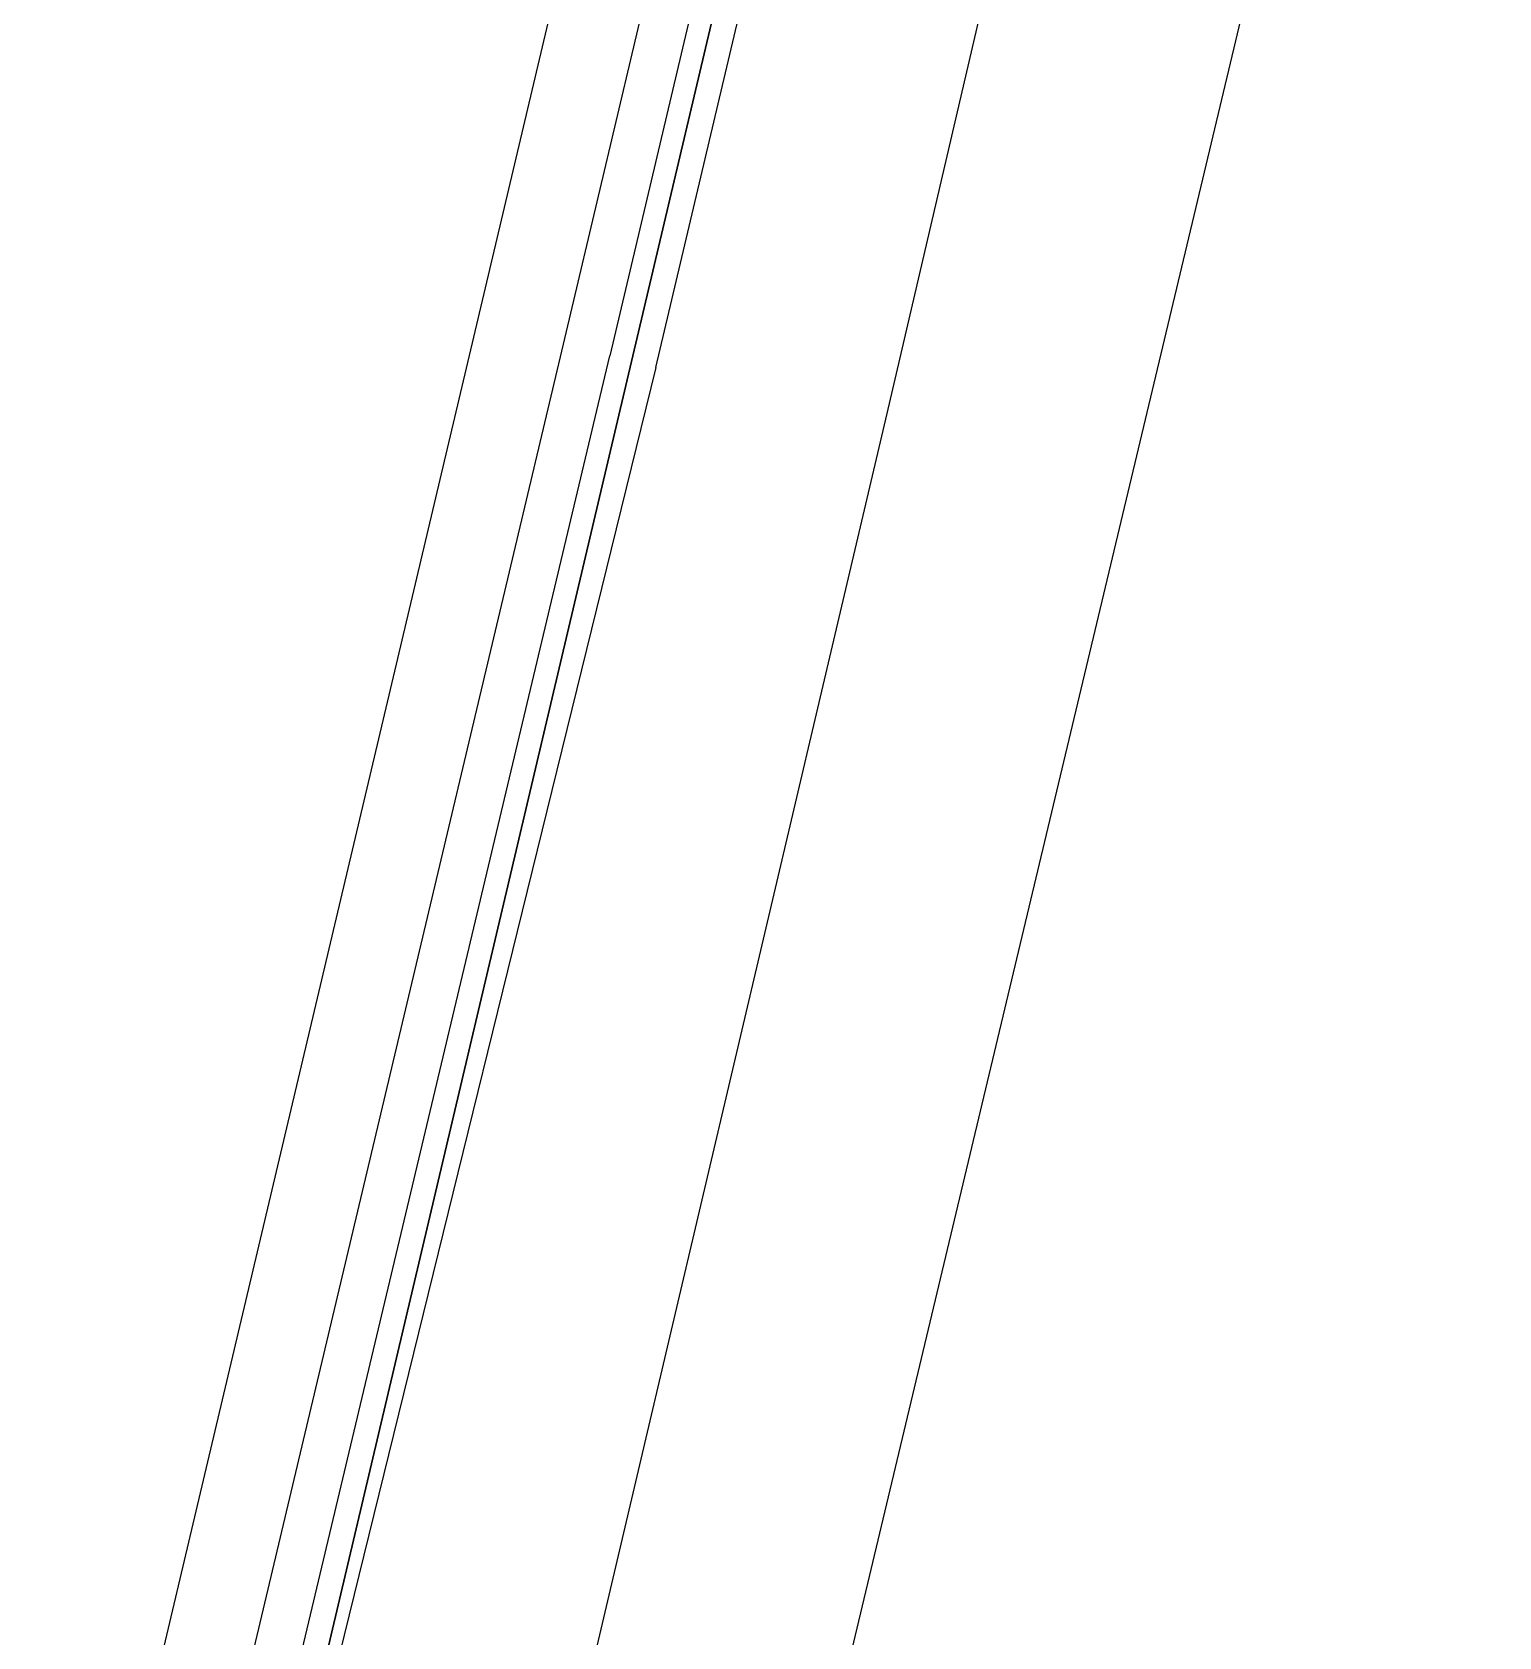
# Model space of a CAD drawing. Header units: feet. Extents: x -84 to 198, y -22 to 181.
# Drawn here: x 116.28 to 117.973, y 71.859 to 73.712 of the extents above; entities that cross this region are included whole.
import ezdxf

# ---------------------------------------------------------------- set-up
doc = ezdxf.new("R2010")
doc.units = ezdxf.units.FT
doc.layers.add('A-LINEA', color=7, linetype='CONTINUOUS')

msp = doc.modelspace()

# ---------------------------------------------------------------- linework, layer by layer
at = {"layer": 'A-LINEA'}
for p, q in [((117.2133, 75.1511), (115.5733, 68.2178)), ((116.8933, 73.3511), (117.28, 74.9911)), ((117.9733, 74.9778), (116.32, 68.0444))]:
    msp.add_line(p, q, dxfattribs=at)
for points in [[(117.68, 75.0444), (117.2667, 73.2711), (116.8933, 71.6844)], [(117, 73.3244), (117.4, 75.0178), (117.3867, 75.0311), (117.3733, 75.0311), (116.9733, 73.3378), (117.3733, 75.0311), (117.36, 75.0311), (117.3467, 75.0311), (116.9467, 73.3378)], [(116.5467, 71.7778), (116.5467, 71.7778), (116.52, 71.7778), (116.8933, 73.3511)], [(117, 73.3244), (116.6, 71.6978), (116.5867, 71.6978), (116.9733, 73.3378), (116.5867, 71.6978), (116.5733, 71.6978), (116.56, 71.6978), (116.56, 71.7111), (116.9467, 73.3378)]]:
    msp.add_lwpolyline(points, dxfattribs=at)

doc.saveas('drawing.dxf')
